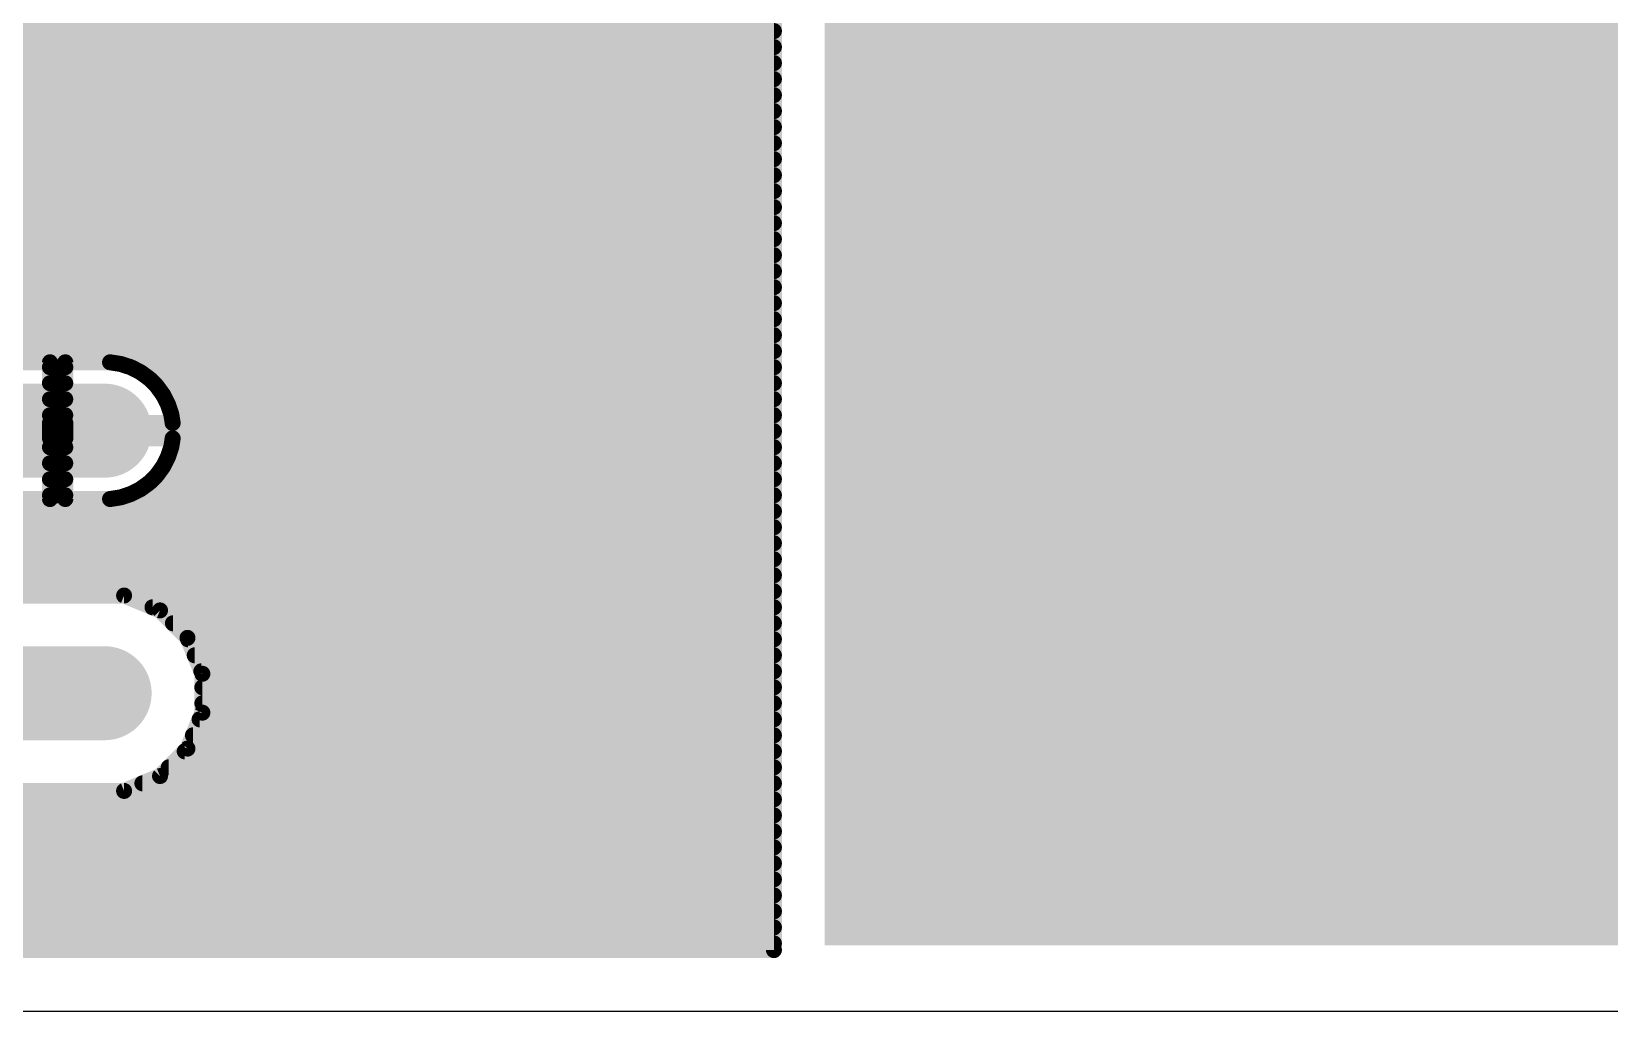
# Model space of a CAD drawing. Header units: millimetres. Extents: x 0 to 653, y 0 to 287.
# Drawn here: x 72.21 to 102.26, y 96.1 to 114.76 of the extents above; entities that cross this region are included whole.
import ezdxf

# ---------------------------------------------------------------- set-up
doc = ezdxf.new("R2010")
doc.units = ezdxf.units.MM
for name, color, linetype in [('16', 7, 'Continuous'), ('17', 7, 'Continuous'), ('20', 7, 'Continuous')]:
    doc.layers.add(name, color=color, linetype=linetype)

# ---------------------------------------------------------------- blocks, each defined once
blk = doc.blocks.new('RECT')
blk.add_solid([(-0.5, -0.5), (0.5, -0.5), (-0.5, 0.5), (0.5, 0.5)])
blk = doc.blocks.new('LONGP100')
at = {"const_width": 1}
blk.add_lwpolyline([(-0.5, 0), (0.5, 0)], dxfattribs=at)
at = {"const_width": 0.5}
for points in [[(-0.5, 0.25, 1), (-0.5, -0.25)], [(0.5, -0.25, 1), (0.5, 0.25)]]:
    blk.add_lwpolyline(points, format="xyb", dxfattribs=at)

msp = doc.modelspace()

# ---------------------------------------------------------------- linework, layer by layer
at = {"layer": '16', "const_width": 0.305}
for points in [[(86.347, 97.269), (86.347, 127.395)], [(52.972, 114.769), (86.347, 114.769)], [(52.972, 114.465), (86.347, 114.465)], [(52.972, 114.16), (86.347, 114.16)], [(52.972, 113.855), (86.347, 113.855)], [(52.972, 113.55), (86.347, 113.55)], [(52.972, 113.245), (86.347, 113.245)], [(52.972, 112.941), (86.347, 112.941)], [(52.972, 112.636), (86.347, 112.636)], [(52.972, 112.331), (86.347, 112.331)], [(52.972, 112.026), (86.347, 112.026)], [(52.972, 111.721), (86.347, 111.721)], [(52.972, 111.417), (86.347, 111.417)], [(52.972, 111.112), (86.347, 111.112)], [(60.308, 110.807), (86.347, 110.807)], [(60.706, 110.502), (86.347, 110.502)], [(61.01, 110.197), (86.347, 110.197)], [(61.136, 109.893), (86.347, 109.893)], [(61.262, 109.588), (86.347, 109.588)], [(61.303, 109.283), (86.347, 109.283)], [(61.303, 108.978), (86.347, 108.978)], [(61.283, 108.673), (86.347, 108.673)], [(71.71, 108.462), (72.561, 108.462)], [(72.561, 108.462), (72.561, 107.306)], [(72.561, 108.369), (72.853, 108.369)], [(72.853, 107.306), (72.853, 108.462)], [(72.853, 108.462), (73.705, 108.462)], [(73.705, 108.462), (73.908, 108.43)], [(73.908, 108.43), (74.103, 108.367)], [(74.096, 108.369), (86.347, 108.369)], [(74.103, 108.367), (74.285, 108.274)], [(72.561, 108.064), (72.853, 108.064)], [(74.285, 108.274), (74.451, 108.153)], [(74.451, 108.153), (74.596, 108.008)], [(74.54, 108.064), (86.347, 108.064)], [(72.561, 107.759), (72.853, 107.759)], [(74.596, 108.008), (74.716, 107.842)], [(74.716, 107.842), (74.809, 107.66)], [(74.759, 107.759), (86.347, 107.759)], [(72.561, 107.454), (72.853, 107.454)], [(74.809, 107.66), (74.873, 107.465)], [(74.873, 107.465), (74.898, 107.306)], [(74.874, 107.454), (86.347, 107.454)], [(47.892, 107.149), (72.561, 107.149)], [(72.561, 107.306), (70.517, 107.306)], [(72.561, 107.014), (72.561, 107.306)], [(72.561, 107.306), (72.853, 107.306)], [(74.898, 107.306), (72.854, 107.306)], [(72.854, 107.306), (72.854, 107.014)], [(72.854, 107.149), (86.347, 107.149)], [(70.517, 107.014), (72.561, 107.014)], [(72.853, 107.014), (72.561, 107.014)], [(72.561, 107.014), (72.561, 105.858)], [(72.561, 106.845), (72.853, 106.845)], [(72.854, 107.014), (74.898, 107.014)], [(72.853, 105.858), (72.853, 107.014)], [(74.873, 106.855), (74.809, 106.66)], [(74.869, 106.845), (86.347, 106.845)], [(74.898, 107.014), (74.873, 106.855)], [(72.561, 106.54), (72.853, 106.54)], [(74.809, 106.66), (74.716, 106.478)], [(74.748, 106.54), (86.347, 106.54)], [(72.561, 106.235), (72.853, 106.235)], [(74.596, 106.312), (74.451, 106.167)], [(74.519, 106.235), (86.347, 106.235)], [(74.716, 106.478), (74.596, 106.312)], [(72.561, 105.93), (72.853, 105.93)], [(74.103, 105.954), (73.908, 105.89)], [(74.03, 105.93), (86.347, 105.93)], [(74.285, 106.047), (74.103, 105.954)], [(74.451, 106.167), (74.285, 106.047)], [(64.344, 105.625), (86.347, 105.625)], [(72.561, 105.858), (71.71, 105.858)], [(73.705, 105.858), (72.853, 105.858)], [(73.908, 105.89), (73.705, 105.858)], [(63.233, 105.321), (86.347, 105.321)], [(64.36, 105.016), (86.347, 105.016)], [(64.239, 104.711), (86.347, 104.711)], [(64.028, 104.406), (86.347, 104.406)], [(64.333, 104.101), (86.347, 104.101)], [(71.442, 104.021), (73.973, 104.021)], [(73.973, 104.021), (74.657, 103.737)], [(74.514, 103.797), (86.347, 103.797)], [(74.657, 103.737), (75.18, 103.214)], [(74.903, 103.492), (86.347, 103.492)], [(75.18, 103.214), (75.463, 102.53)], [(75.191, 103.187), (86.347, 103.187)], [(75.318, 102.882), (86.347, 102.882)], [(75.444, 102.577), (86.347, 102.577)], [(75.463, 102.53), (75.463, 101.79)], [(75.463, 102.273), (86.347, 102.273)], [(75.463, 101.79), (75.18, 101.106)], [(75.463, 101.968), (86.347, 101.968)], [(75.411, 101.663), (86.347, 101.663)], [(75.284, 101.358), (86.347, 101.358)], [(75.18, 101.106), (74.657, 100.583)], [(75.127, 101.053), (86.347, 101.053)], [(74.657, 100.583), (73.973, 100.3)], [(74.823, 100.749), (86.347, 100.749)], [(73.973, 100.3), (71.442, 100.3)], [(74.321, 100.444), (86.347, 100.444)], [(47.892, 100.139), (86.347, 100.139)], [(47.85, 99.834), (86.347, 99.834)], [(47.724, 99.529), (86.347, 99.529)], [(47.444, 99.225), (86.347, 99.225)], [(4.108, 98.92), (86.347, 98.92)], [(4.108, 98.615), (86.347, 98.615)], [(4.106, 98.31), (86.347, 98.31)], [(3.98, 98.005), (86.347, 98.005)], [(3.831, 97.701), (86.347, 97.701)], [(3.357, 97.269), (86.347, 97.269)], [(3.526, 97.396), (86.347, 97.396)]]:
    msp.add_lwpolyline(points, dxfattribs=at)
at = {"layer": '16', "const_width": 0.152}
for points in [[(86.347, 114.846, -1), (86.347, 114.693)], [(86.347, 114.541, -1), (86.347, 114.388)], [(86.347, 114.236, -1), (86.347, 114.084)], [(86.347, 113.931, -1), (86.347, 113.779)], [(86.347, 113.626, -1), (86.347, 113.474)], [(86.347, 113.322, -1), (86.347, 113.169)], [(86.347, 113.017, -1), (86.347, 112.864)], [(86.347, 112.712, -1), (86.347, 112.56)], [(86.347, 112.407, -1), (86.347, 112.255)], [(86.347, 112.102, -1), (86.347, 111.95)], [(86.347, 111.798, -1), (86.347, 111.645)], [(86.347, 111.493, -1), (86.347, 111.34)], [(86.347, 111.188, -1), (86.347, 111.036)], [(86.347, 110.883, -1), (86.347, 110.731)], [(86.347, 110.578, -1), (86.347, 110.426)], [(86.347, 110.274, -1), (86.347, 110.121)], [(86.347, 109.969, -1), (86.347, 109.816)], [(86.347, 109.664, -1), (86.347, 109.512)], [(86.347, 109.359, -1), (86.347, 109.207)], [(86.347, 109.054, -1), (86.347, 108.902)], [(86.347, 108.75, -1), (86.347, 108.597)], [(72.485, 108.462, -1), (72.638, 108.462)], [(72.561, 108.292, -1), (72.561, 108.445)], [(72.561, 108.538, -1), (72.561, 108.386)], [(72.777, 108.462, -1), (72.93, 108.462)], [(72.853, 108.386, -1), (72.853, 108.538)], [(72.853, 108.445, -1), (72.853, 108.292)], [(73.693, 108.387, -1), (73.717, 108.537)], [(73.705, 108.538, -1), (73.705, 108.386)], [(73.884, 108.357, -1), (73.931, 108.502)], [(73.92, 108.505, -1), (73.896, 108.355)], [(74.096, 108.292, -1), (74.096, 108.445)], [(74.068, 108.299, -1), (74.137, 108.434)], [(74.126, 108.439, -1), (74.079, 108.294)], [(86.347, 108.445, -1), (86.347, 108.292)], [(72.561, 107.988, -1), (72.561, 108.14)], [(72.853, 108.14, -1), (72.853, 107.988)], [(74.24, 108.212, -1), (74.33, 108.335)], [(74.32, 108.341, -1), (74.251, 108.206)], [(74.397, 108.099, -1), (74.505, 108.207)], [(74.496, 108.215, -1), (74.406, 108.091)], [(74.54, 107.988, -1), (74.54, 108.14)], [(86.347, 108.14, -1), (86.347, 107.988)], [(72.561, 107.683, -1), (72.561, 107.835)], [(72.853, 107.835, -1), (72.853, 107.683)], [(74.534, 107.963, -1), (74.657, 108.053)], [(74.65, 108.062, -1), (74.542, 107.954)], [(74.648, 107.808, -1), (74.784, 107.877)], [(74.778, 107.887, -1), (74.655, 107.798)], [(74.759, 107.683, -1), (74.759, 107.835)], [(86.347, 107.835, -1), (86.347, 107.683)], [(72.561, 107.378, -1), (72.561, 107.53)], [(72.853, 107.53, -1), (72.853, 107.378)], [(74.737, 107.636, -1), (74.882, 107.683)], [(74.877, 107.694, -1), (74.741, 107.625)], [(74.797, 107.453, -1), (74.948, 107.477)], [(74.874, 107.378, -1), (74.874, 107.53)], [(86.347, 107.53, -1), (86.347, 107.378)], [(72.485, 107.306, -1), (72.638, 107.306)], [(72.561, 107.23, -1), (72.561, 107.382)], [(72.638, 107.306, -1), (72.485, 107.306)], [(72.561, 107.382, -1), (72.561, 107.23)], [(72.561, 107.226, -1), (72.561, 107.073)], [(72.854, 107.23, -1), (72.854, 107.382)], [(72.777, 107.306, -1), (72.93, 107.306)], [(72.93, 107.306, -1), (72.777, 107.306)], [(72.854, 107.073, -1), (72.854, 107.226)], [(72.853, 107.382, -1), (72.853, 107.23)], [(74.945, 107.489, -1), (74.8, 107.441)], [(74.973, 107.318, -1), (74.822, 107.294)], [(74.898, 107.382, -1), (74.898, 107.23)], [(86.347, 107.226, -1), (86.347, 107.073)], [(72.561, 106.938, -1), (72.561, 107.09)], [(72.485, 107.014, -1), (72.638, 107.014)], [(72.638, 107.014, -1), (72.485, 107.014)], [(72.561, 106.768, -1), (72.561, 106.921)], [(72.561, 107.09, -1), (72.561, 106.938)], [(72.854, 106.938, -1), (72.854, 107.09)], [(72.777, 107.014, -1), (72.93, 107.014)], [(72.93, 107.014, -1), (72.777, 107.014)], [(72.853, 107.09, -1), (72.853, 106.938)], [(72.853, 106.921, -1), (72.853, 106.768)], [(74.869, 106.768, -1), (74.869, 106.921)], [(74.8, 106.879, -1), (74.945, 106.832)], [(74.822, 107.026, -1), (74.973, 107.002)], [(74.898, 107.09, -1), (74.898, 106.938)], [(86.347, 106.921, -1), (86.347, 106.768)], [(72.561, 106.464, -1), (72.561, 106.616)], [(72.853, 106.616, -1), (72.853, 106.464)], [(74.748, 106.464, -1), (74.748, 106.616)], [(74.882, 106.637, -1), (74.737, 106.684)], [(74.741, 106.695, -1), (74.877, 106.626)], [(74.948, 106.843, -1), (74.797, 106.867)], [(86.347, 106.616, -1), (86.347, 106.464)], [(72.561, 106.159, -1), (72.561, 106.311)], [(72.853, 106.311, -1), (72.853, 106.159)], [(74.519, 106.159, -1), (74.519, 106.311)], [(74.657, 106.267, -1), (74.534, 106.357)], [(74.542, 106.366, -1), (74.65, 106.258)], [(74.784, 106.443, -1), (74.648, 106.512)], [(74.655, 106.523, -1), (74.778, 106.433)], [(86.347, 106.311, -1), (86.347, 106.159)], [(72.561, 105.854, -1), (72.561, 106.006)], [(72.853, 106.006, -1), (72.853, 105.854)], [(74.03, 105.854, -1), (74.03, 106.006)], [(74.137, 105.886, -1), (74.068, 106.022)], [(74.079, 106.026, -1), (74.126, 105.881)], [(74.33, 105.985, -1), (74.24, 106.108)], [(74.251, 106.115, -1), (74.32, 105.979)], [(74.505, 106.113, -1), (74.397, 106.221)], [(74.406, 106.229, -1), (74.496, 106.106)], [(86.347, 106.006, -1), (86.347, 105.854)], [(72.638, 105.858, -1), (72.485, 105.858)], [(72.561, 105.935, -1), (72.561, 105.782)], [(72.853, 105.782, -1), (72.853, 105.935)], [(72.93, 105.858, -1), (72.777, 105.858)], [(73.717, 105.783, -1), (73.693, 105.934)], [(73.705, 105.935, -1), (73.705, 105.782)], [(73.931, 105.818, -1), (73.884, 105.963)], [(73.896, 105.966, -1), (73.92, 105.815)], [(86.347, 105.702, -1), (86.347, 105.549)], [(86.347, 105.397, -1), (86.347, 105.244)], [(86.347, 105.092, -1), (86.347, 104.94)], [(86.347, 104.787, -1), (86.347, 104.635)], [(86.347, 104.482, -1), (86.347, 104.33)], [(73.944, 103.95, -1), (74.002, 104.091)], [(73.973, 104.097, -1), (73.973, 103.945)], [(86.347, 104.178, -1), (86.347, 104.025)], [(74.514, 103.72, -1), (74.514, 103.873)], [(74.603, 103.684, -1), (74.711, 103.791)], [(74.686, 103.808, -1), (74.628, 103.667)], [(86.347, 103.873, -1), (86.347, 103.72)], [(74.903, 103.416, -1), (74.903, 103.568)], [(75.11, 103.185, -1), (75.251, 103.243)], [(86.347, 103.568, -1), (86.347, 103.416)], [(75.191, 103.111, -1), (75.191, 103.263)], [(75.234, 103.268, -1), (75.126, 103.16)], [(86.347, 103.263, -1), (86.347, 103.111)], [(75.318, 102.806, -1), (75.318, 102.958)], [(86.347, 102.958, -1), (86.347, 102.806)], [(75.444, 102.501, -1), (75.444, 102.654)], [(75.387, 102.53, -1), (75.54, 102.53)], [(75.534, 102.559, -1), (75.393, 102.501)], [(86.347, 102.654, -1), (86.347, 102.501)], [(75.463, 102.196, -1), (75.463, 102.349)], [(86.347, 102.349, -1), (86.347, 102.196)], [(75.463, 101.892, -1), (75.463, 102.044)], [(75.54, 101.79, -1), (75.387, 101.79)], [(75.393, 101.819, -1), (75.534, 101.761)], [(86.347, 102.044, -1), (86.347, 101.892)], [(75.411, 101.587, -1), (75.411, 101.739)], [(86.347, 101.739, -1), (86.347, 101.587)], [(75.284, 101.282, -1), (75.284, 101.434)], [(86.347, 101.434, -1), (86.347, 101.282)], [(75.127, 100.977, -1), (75.127, 101.13)], [(75.251, 101.077, -1), (75.11, 101.135)], [(75.126, 101.16, -1), (75.234, 101.052)], [(86.347, 101.13, -1), (86.347, 100.977)], [(74.711, 100.529, -1), (74.603, 100.637)], [(74.628, 100.653, -1), (74.686, 100.512)], [(74.823, 100.672, -1), (74.823, 100.825)], [(86.347, 100.825, -1), (86.347, 100.672)], [(74.002, 100.229, -1), (73.944, 100.37)], [(73.973, 100.376, -1), (73.973, 100.223)], [(74.321, 100.368, -1), (74.321, 100.52)], [(86.347, 100.52, -1), (86.347, 100.368)], [(86.347, 100.215, -1), (86.347, 100.063)], [(86.347, 99.91, -1), (86.347, 99.758)], [(86.347, 99.606, -1), (86.347, 99.453)], [(86.347, 99.301, -1), (86.347, 99.148)], [(86.347, 98.996, -1), (86.347, 98.844)], [(86.347, 98.691, -1), (86.347, 98.539)], [(86.347, 98.386, -1), (86.347, 98.234)], [(86.347, 98.082, -1), (86.347, 97.929)], [(86.347, 97.777, -1), (86.347, 97.624)], [(86.347, 97.472, -1), (86.347, 97.32)], [(86.347, 97.345, -1), (86.347, 97.192)], [(86.424, 97.269, -1), (86.271, 97.269)]]:
    msp.add_lwpolyline(points, format="xyb", dxfattribs=at)
at = {"layer": '20'}
msp.add_line((187.94, 96.1), (0, 96.1), dxfattribs=at)

# ---------------------------------------------------------------- block references
at = {"layer": '16', "xscale": -80.645, "yscale": 29.845, "rotation": 180}
msp.add_blockref('RECT', (127.635, 112.28), dxfattribs=at)
at = {"layer": '17', "xscale": -1.7907, "yscale": 1.7907}
for p in [(72.707, 107.16), (72.707, 107.16), (72.707, 102.16), (72.707, 102.16)]:
    msp.add_blockref('LONGP100', p, dxfattribs=at)

doc.saveas('drawing.dxf')
